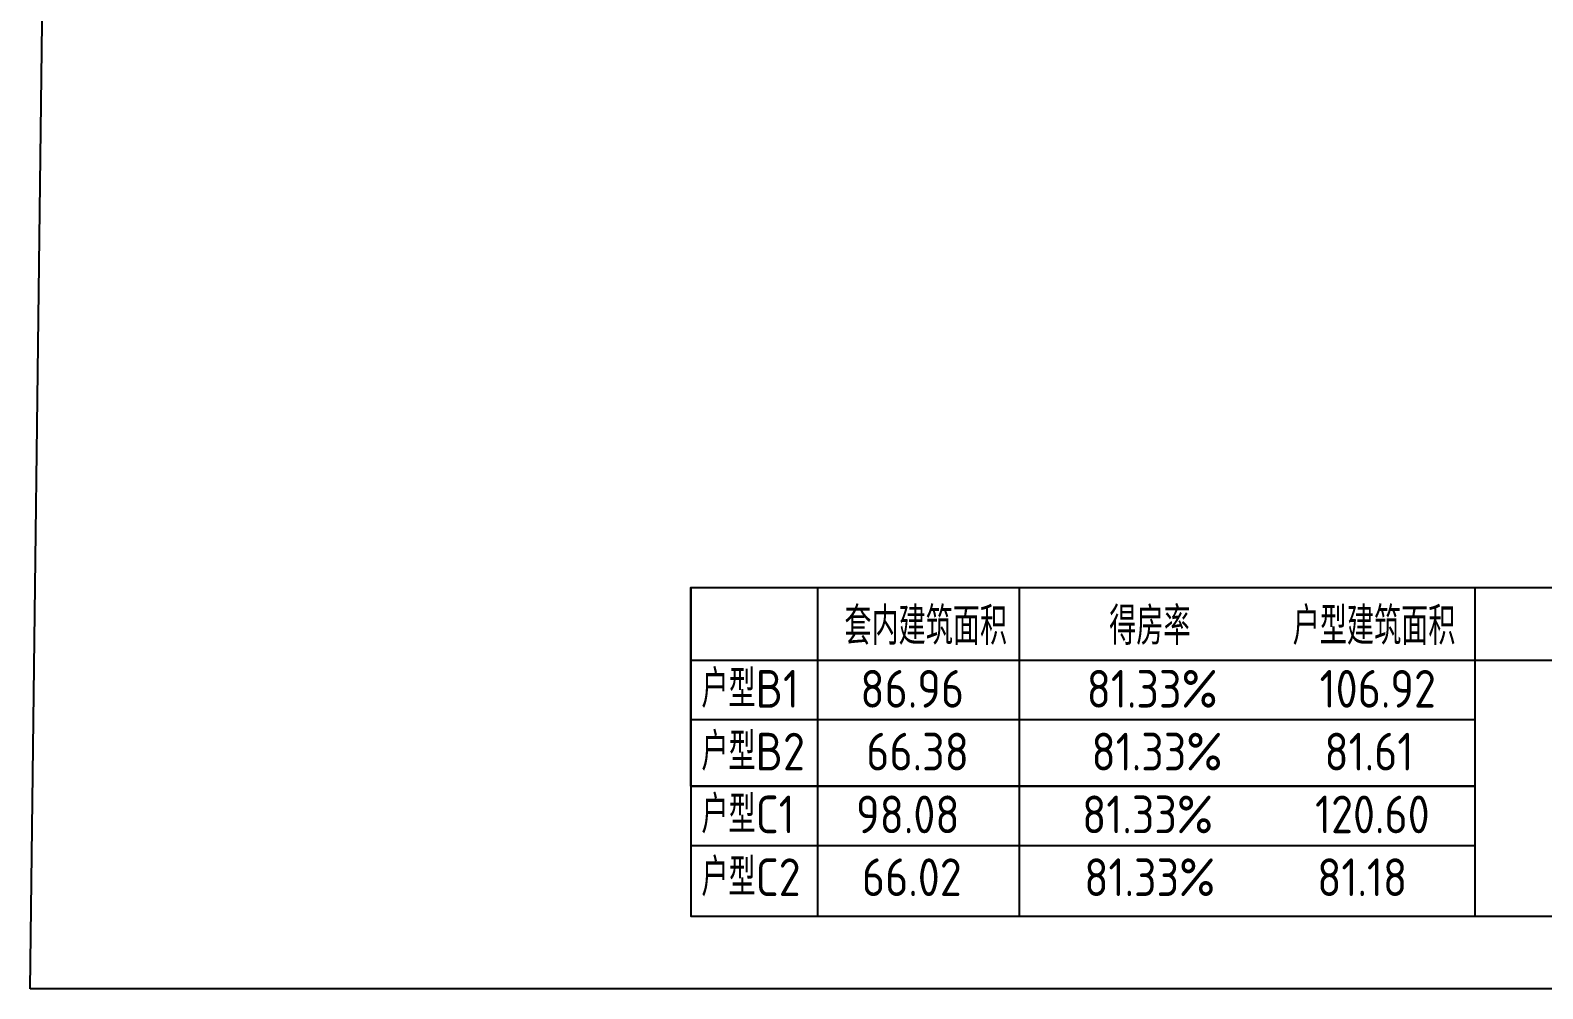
# Model space of a CAD drawing. Extents: x 25752 to 73233, y 27827 to 61602.
# Drawn here: x 25752 to 40811, y 27827 to 37367 of the extents above; entities that cross this region are included whole.
import ezdxf

# ---------------------------------------------------------------- set-up
doc = ezdxf.new("R2010")
doc.units = 0
doc.header["$LTSCALE"] = 1000
doc.header["$MEASUREMENT"] = 0
doc.layers.add('指标', color=14, linetype='Continuous')
doc.styles.get("Standard").update_dxf_attribs({"font": 'gbenor.shx', "bigfont": 'gbcbig.shx'})

msp = doc.modelspace()

# ---------------------------------------------------------------- linework, layer by layer
for p, q in [((25752, 27827), (26166, 61602)), ((73233, 27827), (25752, 27827))]:
    msp.add_line(p, q)
at = {"layer": '指标'}
for p, q in [((32329, 31820), (32329, 28551)), ((32329, 31820), (32329, 28551)), ((32329, 31820), (32329, 28551)), ((32329, 31820), (32329, 28551)), ((32329, 31820), (32329, 28551)), ((32329, 31820), (32329, 28551)), ((32329, 31820), (32329, 28551)), ((33589, 31820), (33589, 28551)), ((35598, 31820), (35598, 28551)), ((40134, 31820), (40134, 28551)), ((43724, 31095), (32329, 31095)), ((32329, 30508), (40134, 30508)), ((32329, 29842), (40134, 29842)), ((32329, 29254), (40134, 29254))]:
    msp.add_line(p, q, dxfattribs=at)
for points in [[(40134, 29842), (32329, 29842), (32329, 31820), (43724, 31820), (43724, 29842)], [(40134, 29842), (32329, 29842), (32329, 28551), (43724, 28551), (43724, 29842)]]:
    msp.add_lwpolyline(points, dxfattribs=at)

# ---------------------------------------------------------------- texts
at = {"layer": '指标', "insert": (32434, 31625), "char_height": 375, "width": 14652.02, "attachment_point": 1}
msp.add_mtext('       套内建筑面积     得房率     户型建筑面积     公共面积  总建筑面积  \\P户型B1   86.96      81.33%     106.92       69.66   390.32\\P户型B2   66.38      81.33%     81.61\\P户型C1   98.08      81.33%     120.60\\P户型C2   66.02      81.33%     81.18', dxfattribs=at)

doc.saveas('drawing.dxf')
